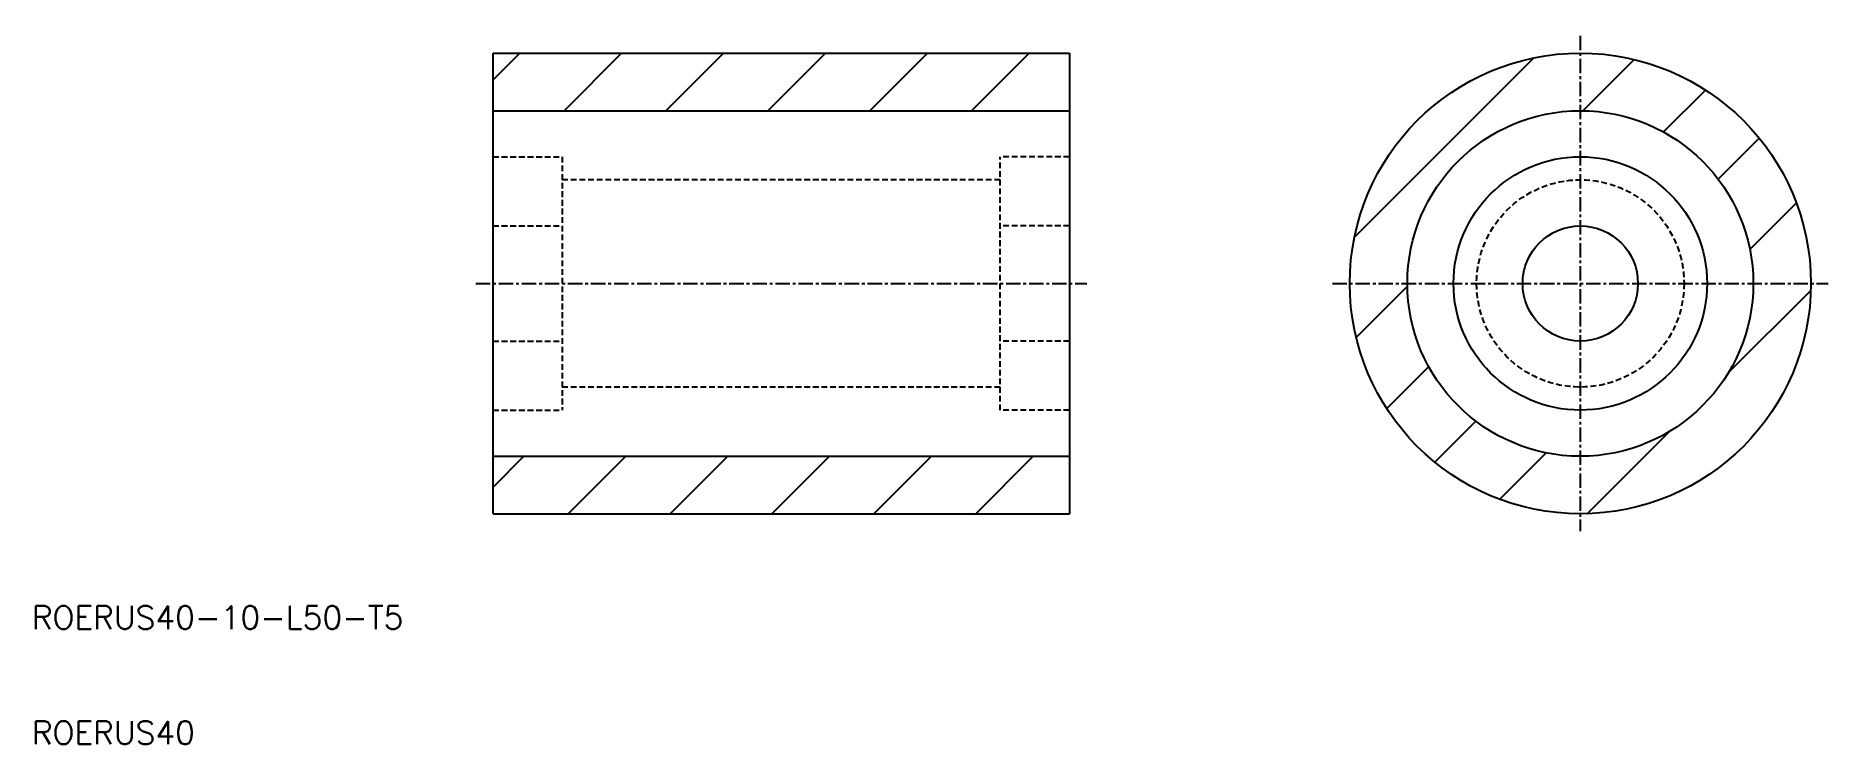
# Model space of a CAD drawing. Extents: x 10 to 166, y 10 to 72.
import ezdxf

# ---------------------------------------------------------------- set-up
doc = ezdxf.new("R2010")
doc.units = 0
doc.linetypes.add('CENTER', pattern=[2, 1.25, -0.25, 0.25, -0.25])
doc.linetypes.add('DASHED', pattern=[0.75, 0.5, -0.25])
doc.layers.get('0').update_dxf_attribs({"linetype": 'CONTINUOUS'})
doc.layers.add('CENTER', color=1, linetype='CENTER')
doc.styles.get("Standard").update_dxf_attribs({"font": 'txt.shx', "bigfont": 'extfont.shx'})

# ---------------------------------------------------------------- blocks, each defined once
blk = doc.blocks.new('*X3')
at = {"color": 0, "linetype": 'CONTINUOUS'}
for p, q in [((50, 67.68), (52.32, 70)), ((56.16, 65), (61.16, 70)), ((65, 65), (70, 70)), ((73.84, 65), (78.84, 70)), ((82.68, 65), (87.68, 70)), ((91.52, 65), (96.52, 70)), ((124.73, 54.02), (140.3, 69.59)), ((144.55, 65), (149, 69.45)), ((151.54, 63.15), (155.18, 66.79)), ((156.28, 59.05), (159.84, 62.61)), ((159.02, 52.96), (163.06, 56.99)), ((124.87, 45.32), (129.32, 49.77)), ((157.17, 42.27), (164.31, 49.4)), ((127.53, 39.14), (131.17, 42.78)), ((131.71, 34.48), (135.27, 38.04)), ((144.91, 30.01), (152.05, 37.15)), ((50, 32.32), (52.68, 35)), ((56.52, 30), (61.52, 35)), ((65.36, 30), (70.36, 35)), ((74.19, 30), (79.19, 35)), ((83.03, 30), (88.03, 35)), ((91.87, 30), (96.87, 35)), ((137.33, 31.26), (141.36, 35.29))]:
    blk.add_line(p, q, dxfattribs=at)

msp = doc.modelspace()

# ---------------------------------------------------------------- linework, layer by layer
at = {"color": 7, "linetype": 'CONTINUOUS'}
for p, q in [((50, 70), (100, 70)), ((50, 30), (50, 70)), ((100, 70), (100, 30)), ((50, 65), (100, 65)), ((50, 35), (100, 35)), ((50, 30), (100, 30))]:
    msp.add_line(p, q, dxfattribs=at)
at = {"color": 3, "linetype": 'DASHED'}
for p, q in [((50, 61), (56, 61)), ((56, 61), (56, 39)), ((100, 61), (94, 61)), ((94, 39), (94, 61)), ((94, 59), (56, 59)), ((50, 55), (56, 55)), ((100, 55), (94, 55)), ((50, 45), (56, 45)), ((100, 45), (94, 45)), ((94, 41), (56, 41)), ((50, 39), (56, 39)), ((100, 39), (94, 39))]:
    msp.add_line(p, q, dxfattribs=at)
at = {"color": 7, "linetype": 'CONTINUOUS'}
for radius in [20, 15, 11, 5]:
    msp.add_circle((144.32, 50), radius, dxfattribs=at)
at = {"color": 3, "linetype": 'DASHED'}
msp.add_circle((144.32, 50), 9, dxfattribs=at)
at = {"layer": 'CENTER', "color": 1, "linetype": 'CENTER'}
for p, q in [((144.32, 71.5), (144.32, 28.5)), ((48.5, 50), (101.5, 50)), ((122.82, 50), (165.82, 50))]:
    msp.add_line(p, q, dxfattribs=at)

# ---------------------------------------------------------------- block references
at = {"color": 3, "linetype": 'CONTINUOUS'}
msp.add_blockref('*X3', (0, 0), dxfattribs=at)

# ---------------------------------------------------------------- texts
at = {"color": 7, "linetype": 'CONTINUOUS'}
for s, p in [('ROERUS40-10-L50-T5', (10, 20)), ('ROERUS40', (10, 10))]:
    msp.add_text(s, height=2, dxfattribs=at).set_placement(p)

doc.saveas('drawing.dxf')
